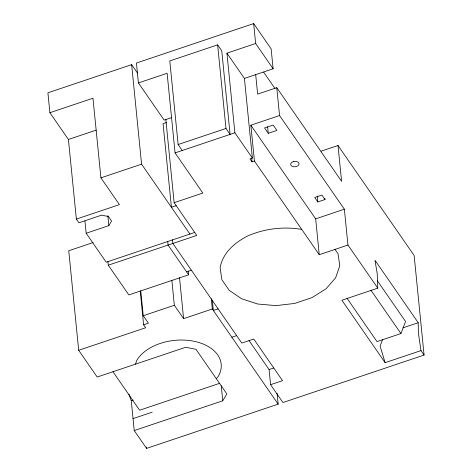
<?xml version="1.0" encoding="UTF-8"?>
<svg xmlns="http://www.w3.org/2000/svg" width="472" height="472" viewBox="0 0 472 472"><rect width="100%" height="100%" fill="white"/><g stroke="black" fill="none" stroke-linecap="round" stroke-linejoin="round"><path stroke-width="0.71" d="M135.493 364.16L136.797 360.354A43.925 28.232 -5.7 0 1 193.697 341.215A43.925 28.232 -5.7 0 1 218.164 376.573L216.312 378.697M382.668 339.35L380.102 346.059L385.111 362.667L420.994 350.596L424.08 355.056L282.94 402.533L270.592 384.692L269.081 369.564L249.045 340.607M347.032 298.269L377.016 341.598L400.934 333.551L405.56 321.479L377.258 280.592M84.936 220.949L86.164 233.256L108.843 225.628L111.569 221.043L108.442 216.524L101.604 215.161L78.924 222.79L76.37 219.102L68.422 139.47L49.902 112.714L47.92 92.807L131.647 64.64L137.482 73.071M128.956 394.179L131.257 400.698L134.237 430.558L222.749 400.787L226.837 393.913L195.974 349.315L185.714 347.268L97.197 377.039L78.682 350.283L68.747 250.744L93.167 242.531M273.129 68.782L255.635 43.507L226.932 53.165L244.419 78.435L273.129 68.782L271.14 48.876L253.653 23.6L136.432 63.03L138.42 82.936L164.138 120.106L171.271 117.705M217.633 44.846L225.982 128.455L230.094 134.402L221.751 50.793L217.633 44.846L169.79 60.941L178.133 144.55L182.251 150.497M49.902 112.714L92.966 98.229L100.914 177.855L119.434 204.618L76.37 219.102M138.42 82.936L167.123 73.284L175.071 152.91L202.854 193.054L174.144 202.706L165.814 119.274M68.422 139.47L96.205 130.125M166.492 122.531L163.07 123.682L171.419 207.291L176.203 205.68M321.214 151.152L338.011 145.506L341.592 181.337L276.775 87.68L257.635 94.117L255.665 74.369M178.133 144.55L225.982 128.455M347.947 245.045L319.243 254.697L254.426 161.04L250.85 125.204L279.554 115.551L344.371 209.208L347.947 245.045L377.783 288.156L341.899 300.227L385.111 362.667M100.914 177.855L141.582 164.179L189.939 234.053M175.071 152.91L234.879 132.797L252.367 158.067L249.977 158.869L252.036 161.843L254.426 161.04M268.261 133.316L276.869 130.419L273.17 125.068L264.556 127.965L268.261 133.316L267.606 126.744M194.718 232.442L106.206 262.214L86.164 233.256M107.899 261.529L108.265 265.187L196.777 235.416L174.144 202.706M324.99 199.526L321.904 195.066L314.73 197.485L317.815 201.945L324.99 199.526L324.86 198.199M250.85 125.204L315.668 218.866L344.371 209.208M186.587 271.831L191.372 270.22M188.281 271.146L188.647 274.804L128.844 294.923L108.265 265.187M140.762 290.852L143.246 315.733L174.345 305.272L183.602 318.653L212.311 308.995L278.155 404.138L146.585 448.4L134.237 430.558M140.243 291.112L143.606 324.777L148.391 323.167L143.246 315.733M78.682 350.283L145.665 327.751L143.606 324.777M218.123 308.871L213.338 310.482L212.317 300.216M231.858 337.244L236.643 335.633M131.257 400.698L133.216 400.038M219.568 383.335L139.624 410.227L112.991 371.741M269.081 369.564L273.736 367.995M133.045 418.617L152.185 412.18M402.864 327.887L418.216 322.724L375.004 260.284L377.222 273.713L377.783 288.156M270.592 384.692L282.557 380.668L253.747 339.043L241.788 343.067L172.858 243.463L172.492 239.794M301.726 229.392C283.554 226.359 264.886 228.601 247.942 235.823C235.003 242.431 222.725 252.632 220.129 267.695L221.852 279.666L229.262 290.374L241.635 298.77L257.753 304.021L276.049 305.626L294.729 303.425L311.957 297.631L326.052 288.805L335.633 277.825L339.769 265.754L338.046 253.783L335.008 249.393M338.011 145.506L414.145 255.517L424.08 355.056M263.653 72.145L274.91 88.411M370.957 290.227L400.934 333.551M188.647 274.804L168.073 245.068L167.707 241.404M420.994 350.596L418.375 333.179L418.216 322.724M317.219 195.968L317.815 201.945M315.668 218.866L319.243 254.697M276.775 87.68L279.554 115.551M253.653 23.6L255.635 43.507M277.058 393.164L278.155 404.138M244.419 78.435L252.367 158.067M251.67 158.185L252.036 161.843M226.932 53.165L234.879 132.797M221.25 385.736L222.749 400.787M211.291 298.77L212.311 308.995M179.519 277.743L183.602 318.653M171.867 280.433L174.345 305.272M131.647 64.64L141.582 164.179M146.438 446.937L146.585 448.4M107.846 215.592L108.843 225.628M293.212 161.707L291.873 162.38A4.177 2.684 -5.7 0 0 291.425 165.814A4.177 2.684 -5.7 0 0 296.505 166.463L297.844 165.79A4.177 2.684 -5.7 0 0 298.292 162.356A4.177 2.684 -5.7 0 0 293.212 161.707"/></g></svg>
